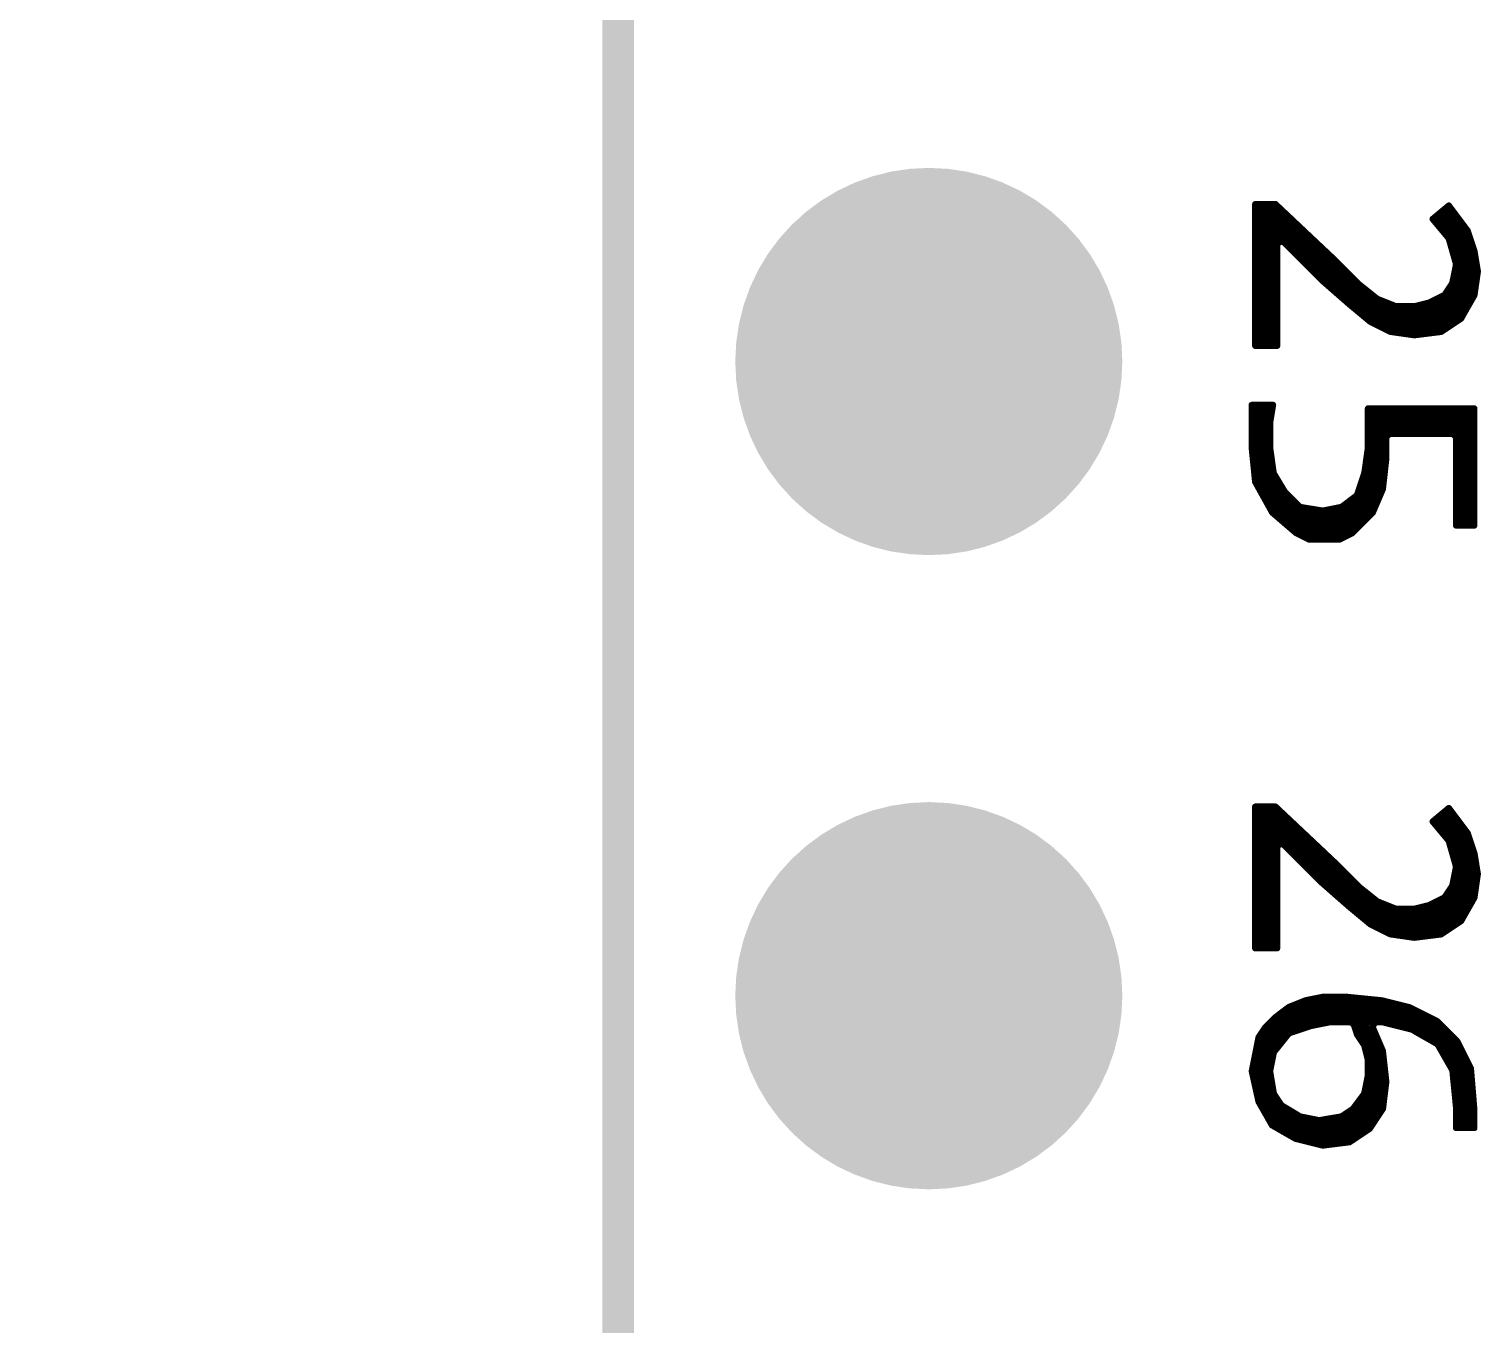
# Model space of a CAD drawing. Extents: x 491.8 to 537.2, y 395.3 to 465.5.
# Drawn here: x 497.64 to 503.46, y 422.84 to 428.02 of the extents above; entities that cross this region are included whole.
import ezdxf

# ---------------------------------------------------------------- set-up
doc = ezdxf.new("R2010")
doc.units = 0
doc.header["$MEASUREMENT"] = 0
doc.layers.get('0').update_dxf_attribs({"linetype": 'CONTINUOUS'})
doc.layers.get('Defpoints').update_dxf_attribs({"linetype": 'CONTINUOUS'})
doc.layers.add('SILKSCREENTOP_P', color=251, linetype='CONTINUOUS')
doc.styles.get("Standard").update_dxf_attribs({"font": 'arial.ttf'})
doc.dimstyles.get("Standard").update_dxf_attribs({"dimtxt": 1.5, "dimasz": 1.5, "dimexe": 0.18, "dimexo": 0, "dimgap": 0.5, "dimtad": 0, "dimtih": 1, "dimtoh": 1, "dimzin": 0, "dimdsep": 46, "dimtxsty": 'Standard', "dimcen": 0.09, "dimadec": 0, "dimazin": 0, "dimtfac": 1, "dimtofl": 0, "dimtmove": 2, "dimatfit": 3, "dimfxl": 1, "dimtolj": 1, "dimtzin": 0, "dimarcsym": 0})

# ---------------------------------------------------------------- blocks, each defined once
blk = doc.blocks.new('ROUND_1')
at = {"const_width": 0.0127}
blk.add_lwpolyline([(-0.00635, 0, 1), (0.00635, 0, 1)], format="xyb", close=True, dxfattribs=at)
blk = doc.blocks.new('ROUND_370')
at = {"const_width": 0.77546}
blk.add_lwpolyline([(-0.38773, 0, 1), (0.38773, 0, 1)], format="xyb", close=True, dxfattribs=at)
blk = doc.blocks.new('*D53')
at = {"color": 0, "linetype": 'Continuous', "lineweight": -2}
for p, q in [((501.0318, 448.26), (494.2153, 448.26)), ((494.3953, 446.76), (494.3953, 425.3958)), ((494.3953, 401.5), (494.3953, 422.8641)), ((501.0318, 400), (494.2153, 400))]:
    blk.add_line(p, q, dxfattribs=at)
at = {"color": 0, "linetype": 'Continuous'}
for points in [[(494.1453, 446.76), (494.6453, 446.76), (494.3953, 448.26)], [(494.1453, 401.5), (494.6453, 401.5), (494.3953, 400)]]:
    blk.add_solid(points, dxfattribs=at)
at = {"layer": 'Defpoints', "color": 0, "linetype": 'Continuous'}
for p in [(501.0318, 448.26), (494.3953, 400), (501.0318, 400)]:
    blk.add_point(p, dxfattribs=at)
at = {"color": 0, "linetype": 'Continuous', "insert": (494.3953, 424.13), "char_height": 1.5, "attachment_point": 5}
blk.add_mtext('\\A1;48.26', dxfattribs=at)

msp = doc.modelspace()

# ---------------------------------------------------------------- linework, layer by layer
at = {"const_width": 0.127}
msp.add_lwpolyline([(500.000016, 400.99996), (500.000016, 447.259964)], dxfattribs=at)
at = {"layer": 'SILKSCREENTOP_P', "const_width": 0.0254}
for points in [[(502.633742, 427.320456), (502.552716, 427.320456)], [(502.552716, 427.320456), (502.552716, 426.753274)], [(502.5644, 426.753274), (502.5644, 427.320456)], [(502.5898, 426.753274), (502.5898, 427.320456)], [(502.6152, 426.753274), (502.6152, 427.320456)], [(502.869708, 427.098206), (502.633742, 427.320456)], [(502.6406, 427.16704), (502.6406, 427.314106)], [(502.666, 427.168818), (502.666, 427.29023)], [(503.328178, 427.314868), (503.263408, 427.26102)], [(503.301, 427.216062), (503.301, 427.292262)], [(503.3264, 427.185328), (503.3264, 427.313598)], [(503.403616, 427.214284), (503.328178, 427.314868)], [(503.3518, 427.099222), (503.3518, 427.283372)], [(502.6914, 427.143418), (502.6914, 427.266354)], [(502.7168, 427.118018), (502.7168, 427.242224)], [(503.263408, 427.26102), (503.325892, 427.18609)], [(503.2756, 427.246542), (503.2756, 427.27118)], [(503.3772, 426.862494), (503.3772, 427.249336)], [(502.640092, 427.163992), (502.661936, 427.172882)], [(502.640092, 426.753274), (502.640092, 427.163992)], [(502.661936, 427.172882), (502.816876, 427.017942)], [(502.7422, 427.092618), (502.7422, 427.218348)], [(502.7676, 427.067218), (502.7676, 427.194472)], [(502.793, 427.041818), (502.793, 427.170596)], [(503.325892, 427.18609), (503.328432, 427.181518)], [(503.328432, 427.181518), (503.356626, 427.082712)], [(503.4026, 426.906944), (503.4026, 427.215554)], [(503.430794, 427.132496), (503.403616, 427.214284)], [(502.8184, 427.016418), (502.8184, 427.14672)], [(502.8438, 426.99432), (502.8438, 427.122844)], [(503.428, 426.951394), (503.428, 427.140878)], [(503.444256, 427.050962), (503.430794, 427.132496)], [(502.8692, 426.971968), (502.8692, 427.098968)], [(502.968514, 426.999654), (502.869708, 427.098206)], [(502.8946, 426.94987), (502.8946, 427.073568)], [(502.92, 426.927518), (502.92, 427.048168)], [(503.35688, 427.076616), (503.342656, 427.006258)], [(503.3518, 426.845476), (503.3518, 427.051724)], [(503.356626, 427.082712), (503.35688, 427.076616)], [(503.430794, 426.956474), (503.444256, 427.050962)], [(502.816876, 427.017942), (502.929144, 426.919644)], [(502.9454, 426.906182), (502.9454, 427.022768)], [(502.96953, 426.998638), (502.968514, 426.999654)], [(503.040142, 426.94225), (502.96953, 426.998638)], [(502.9708, 426.884846), (502.9708, 426.997622)], [(503.340878, 427.001686), (503.312684, 426.959268)], [(503.342656, 427.006258), (503.340878, 427.001686)], [(502.9962, 426.863764), (502.9962, 426.977302)], [(503.0216, 426.845476), (503.0216, 426.956982)], [(503.04319, 426.940472), (503.040142, 426.94225)], [(503.113802, 426.912278), (503.04319, 426.940472)], [(503.047, 426.832776), (503.047, 426.938948)], [(503.307604, 426.95495), (503.251216, 426.926756)], [(503.2756, 426.806614), (503.2756, 426.938948)], [(503.301, 426.811694), (503.301, 426.951648)], [(503.312684, 426.959268), (503.307604, 426.95495)], [(503.3264, 426.828458), (503.3264, 426.980096)], [(503.3772, 426.86224), (503.430794, 426.956474)], [(502.929144, 426.919644), (503.01271, 426.850048)], [(503.0724, 426.820076), (503.0724, 426.928788)], [(503.0978, 426.808646), (503.0978, 426.918628)], [(503.118628, 426.911262), (503.113802, 426.912278)], [(503.188986, 426.911262), (503.118628, 426.911262)], [(503.1232, 426.80509), (503.1232, 426.911262)], [(503.1486, 426.801534), (503.1486, 426.911262)], [(503.174, 426.797978), (503.174, 426.911262)], [(503.192288, 426.91177), (503.188986, 426.911262)], [(503.248676, 426.92574), (503.192288, 426.91177)], [(503.1994, 426.796962), (503.1994, 426.913548)], [(503.2248, 426.800264), (503.2248, 426.919898)], [(503.251216, 426.926756), (503.248676, 426.92574)], [(503.2502, 426.803312), (503.2502, 426.926248)], [(503.01271, 426.850048), (503.094244, 426.809408)], [(503.297444, 426.809154), (503.3772, 426.86224)], [(503.094244, 426.809408), (503.18924, 426.795692)], [(503.18924, 426.795692), (503.297444, 426.809154)], [(502.552716, 426.753274), (502.640092, 426.753274)], [(502.623836, 426.516292), (502.538492, 426.516292)], [(502.538492, 426.516292), (502.538492, 426.346112)], [(502.539, 426.342048), (502.539, 426.516292)], [(502.5644, 426.1866), (502.5644, 426.516292)], [(502.5898, 426.14088), (502.5898, 426.516292)], [(502.612152, 426.446188), (502.623836, 426.516292)], [(502.6152, 426.46473), (502.6152, 426.516292)], [(503.430286, 426.502068), (503.004328, 426.502068)], [(503.004328, 426.502068), (503.004328, 426.34535)], [(503.0216, 426.082968), (503.0216, 426.502068)], [(503.047, 426.140118), (503.047, 426.502068)], [(503.0724, 426.256704), (503.0724, 426.502068)], [(503.0978, 426.400468), (503.0978, 426.502068)], [(503.1232, 426.400468), (503.1232, 426.502068)], [(503.1486, 426.400468), (503.1486, 426.502068)], [(503.174, 426.400468), (503.174, 426.502068)], [(503.1994, 426.400468), (503.1994, 426.502068)], [(503.2248, 426.400468), (503.2248, 426.502068)], [(503.2502, 426.400468), (503.2502, 426.502068)], [(503.2756, 426.400468), (503.2756, 426.502068)], [(503.301, 426.400468), (503.301, 426.502068)], [(503.3264, 426.400468), (503.3264, 426.502068)], [(503.3518, 426.397928), (503.3518, 426.502068)], [(503.3772, 426.033692), (503.3772, 426.502068)], [(503.4026, 426.033692), (503.4026, 426.502068)], [(503.428, 426.033692), (503.428, 426.502068)], [(503.430286, 426.033692), (503.430286, 426.502068)], [(502.611898, 426.444156), (502.612152, 426.446188)], [(502.611898, 426.34535), (502.611898, 426.444156)], [(503.077734, 426.387768), (503.090434, 426.400468)], [(503.077734, 426.303694), (503.077734, 426.387768)], [(503.090434, 426.400468), (503.344434, 426.400468)], [(503.344434, 426.400468), (503.357134, 426.387768)], [(503.357134, 426.387768), (503.357134, 426.033692)], [(502.538492, 426.346112), (502.552462, 426.20819)], [(502.612152, 426.343572), (502.611898, 426.34535)], [(502.626122, 426.244766), (502.612152, 426.343572)], [(502.6152, 426.09516), (502.6152, 426.321982)], [(503.004074, 426.343572), (502.990104, 426.244766)], [(503.004328, 426.34535), (503.004074, 426.343572)], [(503.063764, 426.179488), (503.077734, 426.303694)], [(502.6279, 426.240194), (502.626122, 426.244766)], [(502.670318, 426.169582), (502.6279, 426.240194)], [(502.989596, 426.242734), (502.961148, 426.157898)], [(502.990104, 426.244766), (502.989596, 426.242734)], [(502.9962, 426.057568), (502.9962, 426.2882)], [(502.552462, 426.20819), (502.620534, 426.085508)], [(502.6406, 426.068236), (502.6406, 426.218858)], [(502.666, 426.046646), (502.666, 426.176694)], [(502.9708, 426.032168), (502.9708, 426.1866)], [(503.023124, 426.084492), (503.063764, 426.179488)], [(502.672096, 426.167042), (502.670318, 426.169582)], [(502.728484, 426.110654), (502.672096, 426.167042)], [(502.6914, 426.024802), (502.6914, 426.147738)], [(502.7168, 426.003212), (502.7168, 426.122338)], [(502.95683, 426.151802), (502.900442, 426.109384)], [(502.92, 425.99229), (502.92, 426.124116)], [(502.9454, 426.006768), (502.9454, 426.143166)], [(502.961148, 426.157898), (502.95683, 426.151802)], [(502.620534, 426.085508), (502.716292, 426.003212)], [(502.735342, 426.107098), (502.728484, 426.110654)], [(502.820178, 426.093128), (502.735342, 426.107098)], [(502.7422, 425.990512), (502.7422, 426.106082)], [(502.7676, 425.977812), (502.7676, 426.101764)], [(502.793, 425.97705), (502.793, 426.097446)], [(502.8184, 425.97705), (502.8184, 426.093382)], [(502.82475, 426.093128), (502.820178, 426.093128)], [(502.895362, 426.107098), (502.82475, 426.093128)], [(502.8438, 425.97705), (502.8438, 426.096938)], [(502.8692, 425.97705), (502.8692, 426.102018)], [(502.8946, 425.97959), (502.8946, 426.107098)], [(502.900442, 426.109384), (502.895362, 426.107098)], [(502.94159, 426.003212), (503.023124, 426.084492)], [(502.716292, 426.003212), (502.76887, 425.97705)], [(502.889774, 425.97705), (502.94159, 426.003212)], [(503.357134, 426.033692), (503.430286, 426.033692)], [(502.76887, 425.97705), (502.889774, 425.97705)], [(502.633742, 424.907456), (502.552716, 424.907456)], [(502.552716, 424.907456), (502.552716, 424.340274)], [(502.5644, 424.340274), (502.5644, 424.907456)], [(502.5898, 424.340274), (502.5898, 424.907456)], [(502.6152, 424.340274), (502.6152, 424.907456)], [(502.869708, 424.685206), (502.633742, 424.907456)], [(502.6406, 424.75404), (502.6406, 424.901106)], [(503.328178, 424.901868), (503.263408, 424.84802)], [(503.3264, 424.772328), (503.3264, 424.900598)], [(503.403616, 424.801284), (503.328178, 424.901868)], [(502.666, 424.755818), (502.666, 424.87723)], [(502.6914, 424.730418), (502.6914, 424.853354)], [(503.263408, 424.84802), (503.325892, 424.77309)], [(503.2756, 424.833542), (503.2756, 424.85818)], [(503.301, 424.803062), (503.301, 424.879262)], [(503.3518, 424.686222), (503.3518, 424.870372)], [(502.7168, 424.705018), (502.7168, 424.829224)], [(502.7422, 424.679618), (502.7422, 424.805348)], [(502.7676, 424.654218), (502.7676, 424.781472)], [(503.3772, 424.449494), (503.3772, 424.836336)], [(503.4026, 424.493944), (503.4026, 424.802554)], [(503.430794, 424.719496), (503.403616, 424.801284)], [(502.640092, 424.750992), (502.661936, 424.759882)], [(502.640092, 424.340274), (502.640092, 424.750992)], [(502.661936, 424.759882), (502.816876, 424.604942)], [(502.793, 424.628818), (502.793, 424.757596)], [(502.8184, 424.603418), (502.8184, 424.73372)], [(503.325892, 424.77309), (503.328432, 424.768518)], [(503.328432, 424.768518), (503.356626, 424.669712)], [(503.428, 424.538394), (503.428, 424.727878)], [(502.8438, 424.58132), (502.8438, 424.709844)], [(502.8692, 424.558968), (502.8692, 424.685968)], [(502.968514, 424.586654), (502.869708, 424.685206)], [(503.35688, 424.663616), (503.342656, 424.593258)], [(503.356626, 424.669712), (503.35688, 424.663616)], [(503.444256, 424.637962), (503.430794, 424.719496)], [(502.816876, 424.604942), (502.929144, 424.506644)], [(502.8946, 424.53687), (502.8946, 424.660568)], [(502.92, 424.514518), (502.92, 424.635168)], [(502.9454, 424.493182), (502.9454, 424.609768)], [(503.3518, 424.432476), (503.3518, 424.638724)], [(503.430794, 424.543474), (503.444256, 424.637962)], [(502.96953, 424.585638), (502.968514, 424.586654)], [(503.040142, 424.52925), (502.96953, 424.585638)], [(502.9708, 424.471846), (502.9708, 424.584622)], [(502.9962, 424.450764), (502.9962, 424.564302)], [(503.312684, 424.546268), (503.307604, 424.54195)], [(503.340878, 424.588686), (503.312684, 424.546268)], [(503.3264, 424.415458), (503.3264, 424.567096)], [(503.342656, 424.593258), (503.340878, 424.588686)], [(502.929144, 424.506644), (503.01271, 424.437048)], [(503.0216, 424.432476), (503.0216, 424.543982)], [(503.04319, 424.527472), (503.040142, 424.52925)], [(503.113802, 424.499278), (503.04319, 424.527472)], [(503.047, 424.419776), (503.047, 424.525948)], [(503.0724, 424.407076), (503.0724, 424.515788)], [(503.0978, 424.395646), (503.0978, 424.505628)], [(503.118628, 424.498262), (503.113802, 424.499278)], [(503.188986, 424.498262), (503.118628, 424.498262)], [(503.1232, 424.39209), (503.1232, 424.498262)], [(503.1486, 424.388534), (503.1486, 424.498262)], [(503.174, 424.384978), (503.174, 424.498262)], [(503.192288, 424.49877), (503.188986, 424.498262)], [(503.248676, 424.51274), (503.192288, 424.49877)], [(503.1994, 424.383962), (503.1994, 424.500548)], [(503.2248, 424.387264), (503.2248, 424.506898)], [(503.251216, 424.513756), (503.248676, 424.51274)], [(503.2502, 424.390312), (503.2502, 424.513248)], [(503.307604, 424.54195), (503.251216, 424.513756)], [(503.2756, 424.393614), (503.2756, 424.525948)], [(503.301, 424.398694), (503.301, 424.538648)], [(503.3772, 424.44924), (503.430794, 424.543474)], [(503.01271, 424.437048), (503.094244, 424.396408)], [(503.297444, 424.396154), (503.3772, 424.44924)], [(503.094244, 424.396408), (503.18924, 424.382692)], [(503.18924, 424.382692), (503.297444, 424.396154)], [(502.552716, 424.340274), (502.640092, 424.340274)], [(502.82348, 424.145456), (502.755408, 424.131994)], [(502.793, 424.03268), (502.793, 424.13936)], [(502.8184, 424.03776), (502.8184, 424.14444)], [(502.920254, 424.145456), (502.82348, 424.145456)], [(502.8438, 424.04284), (502.8438, 424.145456)], [(502.8692, 424.043856), (502.8692, 424.145456)], [(502.8946, 424.043856), (502.8946, 424.145456)], [(502.92, 424.043856), (502.92, 424.145456)], [(503.059954, 424.131486), (502.920254, 424.145456)], [(502.9454, 424.038776), (502.9454, 424.142916)], [(502.9708, 423.97934), (502.9708, 424.140376)], [(502.687336, 424.104816), (502.63298, 424.063922)], [(502.666, 423.972736), (502.666, 424.08856)], [(502.755408, 424.131994), (502.687336, 424.104816)], [(502.6914, 424.00093), (502.6914, 424.10634)], [(502.7168, 424.009566), (502.7168, 424.1165)], [(502.7422, 424.017948), (502.7422, 424.12666)], [(502.7676, 424.02633), (502.7676, 424.13428)], [(502.9962, 423.923968), (502.9962, 424.137836)], [(503.0216, 424.034458), (503.0216, 424.135296)], [(503.047, 424.043856), (503.047, 424.132756)], [(503.170444, 424.1038), (503.059954, 424.131486)], [(503.0724, 424.041824), (503.0724, 424.128438)], [(503.0978, 424.035474), (503.0978, 424.122088)], [(503.1232, 424.029124), (503.1232, 424.115738)], [(503.1486, 424.022774), (503.1486, 424.109388)], [(503.280426, 424.048936), (503.170444, 424.1038)], [(503.174, 424.016424), (503.174, 424.102276)], [(503.1994, 424.003724), (503.1994, 424.089576)], [(502.592086, 424.023028), (502.566178, 423.983912)], [(502.63298, 424.063922), (502.592086, 424.023028)], [(502.6152, 423.865294), (502.6152, 424.046142)], [(502.6406, 423.940986), (502.6406, 424.06951)], [(502.691146, 424.00093), (502.775982, 424.029124)], [(502.775982, 424.029124), (502.777506, 424.029632)], [(502.777506, 424.029632), (502.847864, 424.043602)], [(502.847864, 424.043602), (502.850404, 424.043856)], [(502.850404, 424.043856), (502.934986, 424.043856)], [(502.934986, 424.043856), (502.947178, 424.03522)], [(502.947178, 424.03522), (502.96064, 423.99458)], [(503.0216, 423.633392), (503.0216, 424.028108)], [(503.022108, 424.02633), (503.033792, 424.043856)], [(503.063764, 423.929048), (503.022108, 424.02633)], [(503.033792, 424.043856), (503.061986, 424.043856)], [(503.061986, 424.043856), (503.065288, 424.043602)], [(503.065288, 424.043602), (503.178064, 424.015408)], [(503.2248, 423.989246), (503.2248, 424.076876)], [(503.2502, 423.974768), (503.2502, 424.064176)], [(503.2756, 423.960036), (503.2756, 424.051476)], [(503.362214, 423.967148), (503.280426, 424.048936)], [(503.301, 423.924476), (503.301, 424.028362)], [(502.566178, 423.983912), (502.538746, 423.848022)], [(502.5644, 423.73296), (502.5644, 423.97553)], [(502.5898, 423.683938), (502.5898, 424.019472)], [(502.628916, 423.926254), (502.685304, 423.996866)], [(502.685304, 423.996866), (502.691146, 424.00093)], [(502.96064, 423.99458), (502.988072, 423.953686)], [(503.047, 423.671492), (503.047, 423.968418)], [(503.178064, 424.015408), (503.181366, 424.014138)], [(503.181366, 424.014138), (503.280172, 423.957496)], [(503.3264, 423.880026), (503.3264, 424.002962)], [(503.3518, 423.75963), (503.3518, 423.977562)], [(503.41657, 423.858436), (503.362214, 423.967148)], [(502.612152, 423.850308), (502.626376, 423.92092)], [(502.626376, 423.92092), (502.628916, 423.926254)], [(502.988072, 423.953686), (502.98985, 423.949622)], [(502.98985, 423.949622), (503.00382, 423.893234)], [(503.07748, 423.805604), (503.063764, 423.929048)], [(503.280172, 423.957496), (503.284744, 423.952924)], [(503.284744, 423.952924), (503.341132, 423.854118)], [(503.3772, 423.620692), (503.3772, 423.937176)], [(502.538746, 423.848022), (502.566178, 423.72534)], [(502.539, 423.84726), (502.539, 423.84853)], [(502.611898, 423.847768), (502.612152, 423.850308)], [(502.612152, 423.845736), (502.611898, 423.847768)], [(503.00382, 423.893234), (503.004328, 423.890186)], [(503.004328, 423.890186), (503.004328, 423.833544)], [(503.0724, 423.764456), (503.0724, 423.851832)], [(503.341132, 423.854118), (503.34291, 423.849038)], [(503.34291, 423.849038), (503.35688, 423.707814)], [(503.4026, 423.620692), (503.4026, 423.886376)], [(503.430286, 423.692066), (503.41657, 423.858436)], [(502.626376, 423.7609), (502.612152, 423.845736)], [(502.6152, 423.639488), (502.6152, 423.827448)], [(503.004074, 423.831258), (502.98985, 423.760646)], [(502.9962, 423.607484), (502.9962, 423.792142)], [(503.004328, 423.833544), (503.004074, 423.831258)], [(503.064018, 423.697146), (503.07748, 423.805604)], [(502.628154, 423.756074), (502.626376, 423.7609)], [(502.656348, 423.713656), (502.628154, 423.756074)], [(502.6406, 423.619422), (502.6406, 423.737532)], [(502.987564, 423.755566), (502.945146, 423.698924)], [(502.9708, 423.590466), (502.9708, 423.73296)], [(502.98985, 423.760646), (502.987564, 423.755566)], [(502.566178, 423.72534), (502.619772, 423.63136)], [(502.660412, 423.709846), (502.656348, 423.713656)], [(502.731024, 423.667428), (502.660412, 423.709846)], [(502.666, 423.604944), (502.666, 423.706544)], [(502.6914, 423.590466), (502.6914, 423.691304)], [(502.7168, 423.57675), (502.7168, 423.676064)], [(502.942098, 423.69613), (502.899934, 423.667936)], [(502.92, 423.562272), (502.92, 423.681398)], [(502.945146, 423.698924), (502.942098, 423.69613)], [(502.9454, 423.573448), (502.9454, 423.699178)], [(503.010678, 423.617136), (503.064018, 423.697146)], [(503.35688, 423.707814), (503.357134, 423.706544)], [(503.357134, 423.706544), (503.357134, 423.620692)], [(503.428, 423.620692), (503.428, 423.721022)], [(503.430286, 423.620692), (503.430286, 423.692066)], [(502.619772, 423.63136), (502.714006, 423.577512)], [(502.735088, 423.665904), (502.731024, 423.667428)], [(502.8057, 423.651934), (502.735088, 423.665904)], [(502.7422, 423.5704), (502.7422, 423.664634)], [(502.7676, 423.56405), (502.7676, 423.659554)], [(502.793, 423.5577), (502.793, 423.654474)], [(502.810272, 423.65168), (502.8057, 423.651934)], [(502.894854, 423.665904), (502.810272, 423.65168)], [(502.8184, 423.55135), (502.8184, 423.653204)], [(502.8438, 423.552874), (502.8438, 423.657522)], [(502.8692, 423.555922), (502.8692, 423.661586)], [(502.8946, 423.559224), (502.8946, 423.665904)], [(502.899934, 423.667936), (502.894854, 423.665904)], [(502.930668, 423.563796), (503.010678, 423.617136)], [(503.357134, 423.620692), (503.430286, 423.620692)], [(502.714006, 423.577512), (502.822972, 423.550334)], [(502.822972, 423.550334), (502.930668, 423.563796)]]:
    msp.add_lwpolyline(points, dxfattribs=at)

# ---------------------------------------------------------------- block references
for p in [(501.244616, 426.690282), (501.244616, 424.150282)]:
    msp.add_blockref('ROUND_370', p)
at = {"layer": 'SILKSCREENTOP_P'}
for p in [(502.552716, 427.320456), (502.5644, 427.320456), (502.5898, 427.320456), (502.6152, 427.320456), (502.633742, 427.320456), (502.6406, 427.314106), (502.666, 427.29023), (503.301, 427.292262), (503.3264, 427.313598), (503.328178, 427.314868), (503.3518, 427.283372), (502.6914, 427.266354), (502.7168, 427.242224), (503.263408, 427.26102), (503.2756, 427.27118), (503.2756, 427.246542), (503.3772, 427.249336), (502.640092, 427.163992), (502.6406, 427.16704), (502.661936, 427.172882), (502.666, 427.168818), (502.7422, 427.218348), (502.7676, 427.194472), (502.793, 427.170596), (503.301, 427.216062), (503.325892, 427.18609), (503.3264, 427.185328), (503.328432, 427.181518), (503.4026, 427.215554), (503.403616, 427.214284), (502.6914, 427.143418), (502.7168, 427.118018), (502.8184, 427.14672), (502.8438, 427.122844), (503.428, 427.140878), (503.430794, 427.132496), (502.7422, 427.092618), (502.7676, 427.067218), (502.8692, 427.098968), (502.869708, 427.098206), (502.8946, 427.073568), (502.92, 427.048168), (503.3518, 427.099222), (503.3518, 427.051724), (503.356626, 427.082712), (503.35688, 427.076616), (503.444256, 427.050962), (503.444256, 427.050962), (502.793, 427.041818), (502.816876, 427.017942), (502.8184, 427.016418), (502.8438, 426.99432), (502.9454, 427.022768), (502.968514, 426.999654), (502.96953, 426.998638), (502.9708, 426.997622), (503.340878, 427.001686), (503.342656, 427.006258), (502.8692, 426.971968), (502.8946, 426.94987), (502.9962, 426.977302), (503.0216, 426.956982), (503.040142, 426.94225), (503.04319, 426.940472), (503.047, 426.938948), (503.2756, 426.938948), (503.301, 426.951648), (503.307604, 426.95495), (503.312684, 426.959268), (503.3264, 426.980096), (503.428, 426.951394), (503.430794, 426.956474), (502.92, 426.927518), (502.929144, 426.919644), (502.9454, 426.906182), (502.9708, 426.884846), (503.0724, 426.928788), (503.0978, 426.918628), (503.113802, 426.912278), (503.118628, 426.911262), (503.1232, 426.911262), (503.1486, 426.911262), (503.174, 426.911262), (503.188986, 426.911262), (503.192288, 426.91177), (503.1994, 426.913548), (503.2248, 426.919898), (503.248676, 426.92574), (503.2502, 426.926248), (503.251216, 426.926756), (503.4026, 426.906944), (502.9962, 426.863764), (503.01271, 426.850048), (503.0216, 426.845476), (503.047, 426.832776), (503.0724, 426.820076), (503.3264, 426.828458), (503.3518, 426.845476), (503.3772, 426.862494), (503.3772, 426.86224), (503.094244, 426.809408), (503.094244, 426.809408), (503.0978, 426.808646), (503.1232, 426.80509), (503.1486, 426.801534), (503.174, 426.797978), (503.18924, 426.795692), (503.1994, 426.796962), (503.2248, 426.800264), (503.2502, 426.803312), (503.2756, 426.806614), (503.297444, 426.809154), (503.301, 426.811694), (502.552716, 426.753274), (502.5644, 426.753274), (502.5898, 426.753274), (502.6152, 426.753274), (502.640092, 426.753274), (502.538492, 426.516292), (502.539, 426.516292), (502.5644, 426.516292), (502.5898, 426.516292), (502.6152, 426.516292), (502.623836, 426.516292), (503.004328, 426.502068), (503.0216, 426.502068), (503.047, 426.502068), (503.0724, 426.502068), (503.0978, 426.502068), (503.1232, 426.502068), (503.1486, 426.502068), (503.174, 426.502068), (503.1994, 426.502068), (503.2248, 426.502068), (503.2502, 426.502068), (503.2756, 426.502068), (503.301, 426.502068), (503.3264, 426.502068), (503.3518, 426.502068), (503.3772, 426.502068), (503.4026, 426.502068), (503.428, 426.502068), (503.430286, 426.502068), (503.430286, 426.502068), (502.611898, 426.444156), (502.612152, 426.446188), (502.6152, 426.46473), (503.077734, 426.387768), (503.090434, 426.400468), (503.0978, 426.400468), (503.1232, 426.400468), (503.1486, 426.400468), (503.174, 426.400468), (503.1994, 426.400468), (503.2248, 426.400468), (503.2502, 426.400468), (503.2756, 426.400468), (503.301, 426.400468), (503.3264, 426.400468), (503.344434, 426.400468), (503.3518, 426.397928), (503.357134, 426.387768), (502.538492, 426.346112), (502.539, 426.342048), (502.611898, 426.34535), (502.612152, 426.343572), (502.6152, 426.321982), (503.004074, 426.343572), (503.004328, 426.34535), (503.077734, 426.303694), (502.626122, 426.244766), (502.6279, 426.240194), (502.989596, 426.242734), (502.990104, 426.244766), (502.9962, 426.2882), (503.0724, 426.256704), (502.552462, 426.20819), (502.5644, 426.1866), (502.6406, 426.218858), (502.666, 426.176694), (502.9708, 426.1866), (503.063764, 426.179488), (502.5898, 426.14088), (502.670318, 426.169582), (502.672096, 426.167042), (502.6914, 426.147738), (502.7168, 426.122338), (502.92, 426.124116), (502.9454, 426.143166), (502.95683, 426.151802), (502.961148, 426.157898), (503.047, 426.140118), (502.6152, 426.09516), (502.620534, 426.085508), (502.6406, 426.068236), (502.728484, 426.110654), (502.735342, 426.107098), (502.7422, 426.106082), (502.7676, 426.101764), (502.793, 426.097446), (502.8184, 426.093382), (502.820178, 426.093128), (502.82475, 426.093128), (502.8438, 426.096938), (502.8692, 426.102018), (502.8946, 426.107098), (502.895362, 426.107098), (502.900442, 426.109384), (503.0216, 426.082968), (503.023124, 426.084492), (502.666, 426.046646), (502.6914, 426.024802), (502.716292, 426.003212), (502.7168, 426.003212), (502.94159, 426.003212), (502.9454, 426.006768), (502.9708, 426.032168), (502.9962, 426.057568), (503.357134, 426.033692), (503.3772, 426.033692), (503.4026, 426.033692), (503.428, 426.033692), (503.430286, 426.033692), (502.7422, 425.990512), (502.7676, 425.977812), (502.76887, 425.97705), (502.793, 425.97705), (502.8184, 425.97705), (502.8438, 425.97705), (502.8692, 425.97705), (502.889774, 425.97705), (502.8946, 425.97959), (502.92, 425.99229), (502.552716, 424.907456), (502.5644, 424.907456), (502.5898, 424.907456), (502.6152, 424.907456), (502.633742, 424.907456), (502.6406, 424.901106), (503.3264, 424.900598), (503.328178, 424.901868), (502.666, 424.87723), (502.6914, 424.853354), (503.263408, 424.84802), (503.2756, 424.85818), (503.301, 424.879262), (503.3518, 424.870372), (502.7168, 424.829224), (502.7422, 424.805348), (502.7676, 424.781472), (503.2756, 424.833542), (503.301, 424.803062), (503.3772, 424.836336), (503.4026, 424.802554), (503.403616, 424.801284), (502.640092, 424.750992), (502.6406, 424.75404), (502.661936, 424.759882), (502.666, 424.755818), (502.6914, 424.730418), (502.793, 424.757596), (502.8184, 424.73372), (503.325892, 424.77309), (503.3264, 424.772328), (503.328432, 424.768518), (503.428, 424.727878), (502.7168, 424.705018), (502.7422, 424.679618), (502.8438, 424.709844), (502.8692, 424.685968), (502.869708, 424.685206), (503.3518, 424.686222), (503.356626, 424.669712), (503.35688, 424.663616), (503.430794, 424.719496), (502.7676, 424.654218), (502.793, 424.628818), (502.816876, 424.604942), (502.8946, 424.660568), (502.92, 424.635168), (502.9454, 424.609768), (503.3518, 424.638724), (503.444256, 424.637962), (503.444256, 424.637962), (502.8184, 424.603418), (502.8438, 424.58132), (502.8692, 424.558968), (502.968514, 424.586654), (502.96953, 424.585638), (502.9708, 424.584622), (502.9962, 424.564302), (503.312684, 424.546268), (503.3264, 424.567096), (503.340878, 424.588686), (503.342656, 424.593258), (502.8946, 424.53687), (502.92, 424.514518), (502.929144, 424.506644), (502.9454, 424.493182), (503.0216, 424.543982), (503.040142, 424.52925), (503.04319, 424.527472), (503.047, 424.525948), (503.0724, 424.515788), (503.0978, 424.505628), (503.113802, 424.499278), (503.118628, 424.498262), (503.1232, 424.498262), (503.1486, 424.498262), (503.174, 424.498262), (503.188986, 424.498262), (503.192288, 424.49877), (503.1994, 424.500548), (503.2248, 424.506898), (503.248676, 424.51274), (503.2502, 424.513248), (503.251216, 424.513756), (503.2756, 424.525948), (503.301, 424.538648), (503.307604, 424.54195), (503.4026, 424.493944), (503.428, 424.538394), (503.430794, 424.543474), (502.9708, 424.471846), (502.9962, 424.450764), (503.01271, 424.437048), (503.0216, 424.432476), (503.3518, 424.432476), (503.3772, 424.449494), (503.3772, 424.44924), (503.047, 424.419776), (503.0724, 424.407076), (503.094244, 424.396408), (503.094244, 424.396408), (503.0978, 424.395646), (503.1232, 424.39209), (503.1486, 424.388534), (503.174, 424.384978), (503.18924, 424.382692), (503.1994, 424.383962), (503.2248, 424.387264), (503.2502, 424.390312), (503.2756, 424.393614), (503.297444, 424.396154), (503.301, 424.398694), (503.3264, 424.415458), (502.552716, 424.340274), (502.5644, 424.340274), (502.5898, 424.340274), (502.6152, 424.340274), (502.640092, 424.340274), (502.793, 424.13936), (502.8184, 424.14444), (502.82348, 424.145456), (502.8438, 424.145456), (502.8692, 424.145456), (502.8946, 424.145456), (502.92, 424.145456), (502.920254, 424.145456), (502.9454, 424.142916), (502.9708, 424.140376), (502.666, 424.08856), (502.687336, 424.104816), (502.6914, 424.10634), (502.7168, 424.1165), (502.7422, 424.12666), (502.755408, 424.131994), (502.7676, 424.13428), (502.9962, 424.137836), (503.0216, 424.135296), (503.047, 424.132756), (503.059954, 424.131486), (503.0724, 424.128438), (503.0978, 424.122088), (503.1232, 424.115738), (503.1486, 424.109388), (503.170444, 424.1038), (503.174, 424.102276), (503.1994, 424.089576), (502.592086, 424.023028), (502.6152, 424.046142), (502.63298, 424.063922), (502.6406, 424.06951), (502.7676, 424.02633), (502.775982, 424.029124), (502.777506, 424.029632), (502.793, 424.03268), (502.8184, 424.03776), (502.8438, 424.04284), (502.847864, 424.043602), (502.850404, 424.043856), (502.8692, 424.043856), (502.8946, 424.043856), (502.92, 424.043856), (502.934986, 424.043856), (502.9454, 424.038776), (502.947178, 424.03522), (503.0216, 424.034458), (503.0216, 424.028108), (503.022108, 424.02633), (503.033792, 424.043856), (503.047, 424.043856), (503.061986, 424.043856), (503.065288, 424.043602), (503.0724, 424.041824), (503.0978, 424.035474), (503.1232, 424.029124), (503.1486, 424.022774), (503.2248, 424.076876), (503.2502, 424.064176), (503.2756, 424.051476), (503.280426, 424.048936), (503.301, 424.028362), (502.5644, 423.97553), (502.566178, 423.983912), (502.5898, 424.019472), (502.666, 423.972736), (502.685304, 423.996866), (502.691146, 424.00093), (502.6914, 424.00093), (502.7168, 424.009566), (502.7422, 424.017948), (502.96064, 423.99458), (502.9708, 423.97934), (503.047, 423.968418), (503.174, 424.016424), (503.178064, 424.015408), (503.181366, 424.014138), (503.1994, 424.003724), (503.2248, 423.989246), (503.2502, 423.974768), (503.3264, 424.002962), (503.3518, 423.977562), (503.362214, 423.967148), (502.626376, 423.92092), (502.628916, 423.926254), (502.6406, 423.940986), (502.988072, 423.953686), (502.98985, 423.949622), (502.9962, 423.923968), (503.063764, 423.929048), (503.2756, 423.960036), (503.280172, 423.957496), (503.284744, 423.952924), (503.301, 423.924476), (503.3772, 423.937176), (502.538746, 423.848022), (502.539, 423.84853), (502.611898, 423.847768), (502.612152, 423.850308), (502.6152, 423.865294), (503.00382, 423.893234), (503.004328, 423.890186), (503.004328, 423.890186), (503.0724, 423.851832), (503.3264, 423.880026), (503.341132, 423.854118), (503.34291, 423.849038), (503.4026, 423.886376), (503.41657, 423.858436), (502.539, 423.84726), (502.612152, 423.845736), (502.6152, 423.827448), (502.9962, 423.792142), (503.004074, 423.831258), (503.004328, 423.833544), (503.07748, 423.805604), (502.5644, 423.73296), (502.626376, 423.7609), (502.628154, 423.756074), (502.6406, 423.737532), (502.9708, 423.73296), (502.987564, 423.755566), (502.98985, 423.760646), (503.0724, 423.764456), (503.3518, 423.75963), (502.566178, 423.72534), (502.5898, 423.683938), (502.656348, 423.713656), (502.660412, 423.709846), (502.666, 423.706544), (502.6914, 423.691304), (502.7168, 423.676064), (502.92, 423.681398), (502.942098, 423.69613), (502.945146, 423.698924), (502.9454, 423.699178), (503.064018, 423.697146), (503.35688, 423.707814), (503.357134, 423.706544), (503.428, 423.721022), (503.430286, 423.692066), (503.430286, 423.692066), (502.6152, 423.639488), (502.619772, 423.63136), (502.6406, 423.619422), (502.731024, 423.667428), (502.731024, 423.667428), (502.735088, 423.665904), (502.7422, 423.664634), (502.7676, 423.659554), (502.793, 423.654474), (502.8057, 423.651934), (502.810272, 423.65168), (502.8184, 423.653204), (502.8438, 423.657522), (502.8692, 423.661586), (502.8946, 423.665904), (502.894854, 423.665904), (502.899934, 423.667936), (503.010678, 423.617136), (503.0216, 423.633392), (503.047, 423.671492), (503.357134, 423.620692), (503.3772, 423.620692), (503.4026, 423.620692), (503.428, 423.620692), (503.430286, 423.620692), (502.666, 423.604944), (502.6914, 423.590466), (502.714006, 423.577512), (502.7168, 423.57675), (502.7422, 423.5704), (502.7676, 423.56405), (502.793, 423.5577), (502.8946, 423.559224), (502.92, 423.562272), (502.930668, 423.563796), (502.9454, 423.573448), (502.9708, 423.590466), (502.9962, 423.607484), (502.8184, 423.55135), (502.822972, 423.550334), (502.8438, 423.552874), (502.8692, 423.555922)]:
    msp.add_blockref('ROUND_1', p, dxfattribs=at)

# ---------------------------------------------------------------- dimensions: what is measured, and where the dimension line sits
at = {"linetype": 'Continuous'}
dim = msp.add_linear_dim(base=(494.395303, 399.999962), p1=(501.031764, 448.259962), p2=(501.031764, 399.999962), angle=90, dimstyle='Standard', dxfattribs=at)
dim.commit()
dim.dimension.update_dxf_attribs({"geometry": '*D53', "text_midpoint": (494.395303, 424.129962)})

doc.saveas('drawing.dxf')
